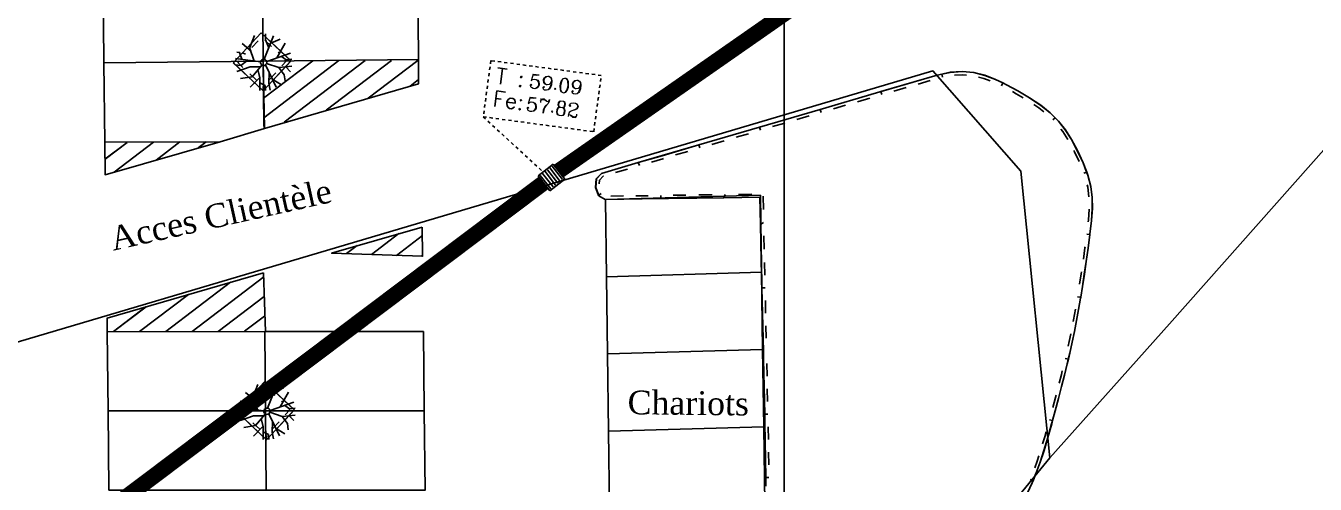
# Model space of a CAD drawing. Header units: metres. Extents: x 19 to 585, y 0 to 337.
# Drawn here: x 466.29 to 507.08, y 144.97 to 159.45 of the extents above; entities that cross this region are included whole.
import ezdxf

# ---------------------------------------------------------------- set-up
doc = ezdxf.new("R2010")
doc.units = ezdxf.units.M
doc.header["$LTSCALE"] = 0.01
doc.linetypes.add('FANTOME', pattern=[2.5, 1.25, -0.25, 0.25, -0.25, 0.25, -0.25])
doc.layers.add('CONTOURS', color=10, linetype='Continuous', plot=False)
doc.layers.add('CONTOURS3', color=40, linetype='Continuous', plot=False)
for name, color, linetype in [('PARCELLES', 240, 'Continuous'), ('PARKINGS', 4, 'Continuous'), ('RESEAUX-EU-EP', 131, 'FANTOME'), ('Tempo_Doublon_Point', 7, 'Continuous'), ('TEXTES', 6, 'Continuous'), ('VEGETATION', 70, 'Continuous'), ('VOIRIES', 7, 'Continuous'), ('VOIRIES_temp', 7, 'Continuous')]:
    doc.layers.add(name, color=color, linetype=linetype)
doc.styles.add('1', font='times.ttf')
doc.styles.add('11185$0$ROMANC', font='ROMANC')
doc.styles.add('29', font='romans__.ttf')

# ---------------------------------------------------------------- blocks, each defined once
blk = doc.blocks.new('*X42')
at = {"color": 0}
for p, q in [((721377.599, 146649.008), (721377.279, 146649.328)), ((721377.565, 146648.335), (721377.379, 146648.521)), ((721377.531, 146647.661), (721377.479, 146647.714)), ((721362.479, 146646.45), (721361.858, 146647.071)), ((721362.599, 146645.624), (721361.492, 146646.73)), ((721362.718, 146644.797), (721362.05, 146645.465)), ((721362.837, 146643.971), (721362.607, 146644.201)), ((721377.285, 146642.958), (721376.254, 146643.989)), ((721377.32, 146643.63), (721376.79, 146644.16)), ((721377.249, 146642.287), (721375.959, 146643.577)), ((721377.214, 146641.615), (721375.665, 146643.164)), ((721365.945, 146640.156), (721363.833, 146642.268)), ((721365.83, 146640.978), (721364.445, 146642.363)), ((721377.178, 146640.944), (721375.601, 146642.521)), ((721366.06, 146639.334), (721363.782, 146641.612)), ((721377.142, 146640.272), (721375.722, 146641.692)), ((721377.107, 146639.601), (721375.844, 146640.864)), ((721366.175, 146638.512), (721364.339, 146640.348)), ((721376.816, 146639.184), (721375.965, 146640.035)), ((721360.232, 146638.798), (721359.934, 146639.096)), ((721366.29, 146637.69), (721364.895, 146639.084)), ((721376.201, 146639.092), (721376.087, 146639.206)), ((721360.785, 146637.537), (721360.014, 146638.309)), ((721365.691, 146637.581), (721365.452, 146637.821)), ((721360.822, 146636.793), (721360.094, 146637.522)), ((721360.208, 146636.701), (721360.174, 146636.734)), ((721376.659, 146631.563), (721375.323, 146632.9)), ((721376.697, 146632.233), (721375.932, 146632.997)), ((721376.734, 146632.902), (721376.542, 146633.094)), ((721370.444, 146631.414), (721369.781, 146632.077)), ((721376.621, 146630.894), (721375.388, 146632.127)), ((721370.649, 146629.795), (721368.551, 146631.893)), ((721370.547, 146630.604), (721369.166, 146631.985)), ((721376.583, 146630.225), (721375.487, 146631.321)), ((721370.751, 146628.986), (721368.654, 146631.083)), ((721376.545, 146629.555), (721375.586, 146630.515)), ((721370.853, 146628.177), (721369.229, 146629.801)), ((721376.508, 146628.886), (721375.685, 146629.709)), ((721376.47, 146628.217), (721375.784, 146628.903)), ((721370.955, 146627.367), (721369.804, 146628.518)), ((721375.937, 146628.043), (721375.883, 146628.097)), ((721370.559, 146627.057), (721370.38, 146627.236))]:
    blk.add_line(p, q, dxfattribs=at)
blk = doc.blocks.new('*X41')
at = {"color": 0}
for p, q in [((721357.418, 146645.147), (721356.495, 146646.071)), ((721357.979, 146643.879), (721356.609, 146645.249)), ((721358.541, 146642.61), (721356.724, 146644.427)), ((721358.851, 146641.593), (721356.838, 146643.606)), ((721358.24, 146641.497), (721356.953, 146642.784)), ((721357.629, 146641.401), (721357.067, 146641.962))]:
    blk.add_line(p, q, dxfattribs=at)
blk = doc.blocks.new('11185$0$ARBRE_3-11', base_point=(100, 100))
for p, q in [((50, 130), (39, 165)), ((60, 180), (80, 140)), ((80, 170), (80, 188)), ((100, 150), (80, 170)), ((100, 190), (100, 110)), ((100, 170), (120, 180)), ((120, 179), (120, 188)), ((130, 144), (150, 175)), ((50, 106), (16, 131)), ((50, 130), (90, 104)), ((80, 140), (84, 109)), ((100, 130), (140, 150)), ((140, 149), (180, 140)), ((50, 105), (10, 100)), ((28, 85), (12, 82)), ((34, 103), (28, 85)), ((28, 50), (93, 93)), ((75, 115), (50, 105)), ((90, 50), (98, 90)), ((104, 90), (140, 20)), ((187, 80), (110, 100)), ((147, 90), (171, 104)), ((163, 86), (180, 58)), ((170, 104), (190, 106)), ((37, 75), (16, 68)), ((70, 78), (37, 75)), ((50, 64), (37, 34)), ((90, 50), (70, 30)), ((90, 49), (100, 10)), ((126, 46), (117, 30)), ((120, 60), (169, 41)), ((70, 30), (51, 25)), ((95, 28), (82, 12)), ((117, 30), (122, 13))]:
    blk.add_line(p, q)
for start, end in [(90, 270), (270, 90)]:
    blk.add_arc((100, 100), 10, start, end)

msp = doc.modelspace()

# ---------------------------------------------------------------- linework, layer by layer
at = {"layer": 'CONTOURS'}
msp.add_lwpolyline([(341.639, 173.882), (356.348, 173.882), (356.348, 184.183), (387.119, 184.183), (476.155, 172.831), (475.992, 168.614), (490.278, 167.803), (490.278, 138.125), (454.624, 119.148), (435.114, 119.21), (434.5, 145.519), (417.707, 145.314), (417.912, 120.848), (380.916, 123.165), (375.615, 92.26), (310.379, 94.419)], dxfattribs=at)
at = {"layer": 'CONTOURS3'}
msp.add_lwpolyline([(341.639, 173.882), (356.348, 173.882), (356.348, 184.183), (387.119, 184.183), (476.155, 172.831), (475.992, 168.614), (490.278, 167.803), (490.278, 138.125), (454.624, 119.148), (435.114, 119.21), (434.5, 145.519), (417.707, 145.314), (417.912, 120.848), (380.916, 123.165), (375.615, 92.26), (310.379, 94.419)], dxfattribs=at)
at = {"layer": 'PARCELLES'}
msp.add_lwpolyline([(431.239, 76.064), (437.23, 80.114), (441.607, 83.469), (445.346, 86.48), (452.005, 92.329), (454.868, 94.956), (460.209, 100.29), (469.197, 110.146), (469.802, 110.814), (470.05, 111.087), (463.381, 117.661), (446.531, 120.622), (446.071, 143.552), (494.987, 158.024), (497.771, 154.857), (498.69, 145.796), (502.474, 150.031), (515.31, 164.501)], dxfattribs=at)
msp.add_lwpolyline([(494.561, 140.763), (498.69, 145.796), (497.771, 154.857), (494.987, 158.024), (446.071, 143.552), (446.531, 120.622), (463.381, 117.661), (470.05, 111.087), (471.403, 112.579)], close=True, dxfattribs=at)
at = {"layer": 'PARKINGS'}
for points in [[(473.774, 160.809), (468.734, 160.759), (468.76, 158.287), (473.795, 158.337)], [(478.69, 160.857), (473.774, 160.809), (473.795, 158.337), (478.71, 158.385)], [(468.76, 158.287), (473.795, 158.337), (473.813, 156.303), (473.84, 156.209), (472.432, 155.79), (468.786, 155.778)], [(489.533, 154.105), (484.624, 153.966), (484.658, 151.523), (489.567, 151.662)], [(489.567, 151.662), (484.658, 151.523), (484.692, 149.083), (489.601, 149.222)], [(473.85, 149.787), (468.866, 149.786), (468.892, 147.283), (473.87, 147.284)], [(478.868, 149.788), (473.85, 149.787), (473.87, 147.284), (478.896, 147.284)], [(489.601, 149.222), (484.692, 149.083), (484.726, 146.643), (489.635, 146.782)], [(473.87, 147.284), (468.892, 147.283), (468.918, 144.779), (473.89, 144.78)], [(478.896, 147.284), (473.87, 147.284), (473.89, 144.78), (478.924, 144.781)], [(489.635, 146.782), (484.726, 146.643), (484.76, 144.203), (489.669, 144.342)]]:
    msp.add_lwpolyline(points, close=True, dxfattribs=at)
at = {"layer": 'RESEAUX-EU-EP', "const_width": 0.5, "flags": 128}
for points in [[(483.147, 154.862), (506.574, 171.18)], [(459.095, 136.771), (482.666, 154.487)]]:
    msp.add_lwpolyline(points, dxfattribs=at)
at = {"layer": 'RESEAUX-EU-EP'}
msp.add_lwpolyline([(480.762, 156.576), (484.255, 156.105), (484.495, 157.882), (481.001, 158.353)], close=True, dxfattribs=at)
at = {"layer": 'RESEAUX-EU-EP', "flags": 128}
msp.add_lwpolyline([(480.762, 156.576), (482.66, 154.826)], dxfattribs=at)
at = {"layer": 'Tempo_Doublon_Point'}
msp.add_lwpolyline([(431.239, 76.064), (437.23, 80.114), (441.607, 83.469), (445.346, 86.48), (452.005, 92.329), (454.868, 94.956), (460.209, 100.29), (469.197, 110.146), (469.802, 110.814), (470.05, 111.087), (463.381, 117.661), (446.531, 120.622), (446.071, 143.552), (494.987, 158.024), (497.771, 154.857), (498.69, 145.796), (502.474, 150.031), (515.31, 164.501)], dxfattribs=at)
msp.add_lwpolyline([(494.561, 140.763), (498.69, 145.796), (497.771, 154.857), (494.987, 158.024), (446.071, 143.552), (446.531, 120.622), (463.381, 117.661), (470.05, 111.087), (471.403, 112.579)], close=True, dxfattribs=at)
at = {"layer": 'VOIRIES', "flags": 128}
for points in [[(473.142, 158.597), (473.738, 159.231)], [(473.143, 158.596), (473.738, 159.229)], [(473.144, 158.596), (473.738, 159.228)], [(473.738, 159.231), (474.363, 158.644)], [(473.738, 159.229), (474.362, 158.643)], [(473.738, 159.228), (474.361, 158.643)], [(473.439, 158.767), (473.638, 158.98)], [(473.845, 158.994), (474.058, 158.793)], [(472.852, 158.287), (473.142, 158.597)], [(472.853, 158.287), (473.143, 158.596)], [(472.855, 158.287), (473.144, 158.596)], [(472.993, 158.292), (473.039, 158.34)], [(473.239, 158.554), (473.142, 158.597)], [(474.676, 158.346), (473.802, 157.398)], [(474.679, 158.345), (473.802, 157.395)], [(474.678, 158.345), (473.802, 157.397)], [(474.271, 158.593), (474.363, 158.644)], [(474.361, 158.643), (474.676, 158.346)], [(474.362, 158.643), (474.678, 158.345)], [(474.363, 158.644), (474.679, 158.345)], [(474.538, 158.34), (474.392, 158.182)], [(474.484, 158.392), (474.538, 158.34)], [(473.802, 157.395), (472.852, 158.287)], [(473.802, 157.397), (472.853, 158.287)], [(473.802, 157.398), (472.855, 158.287)], [(473.157, 158.137), (472.993, 158.292)], [(473.583, 157.737), (473.37, 157.937)], [(474.194, 157.966), (473.995, 157.752)], [(495.121, 157.891), (495.268, 157.923)], [(495.121, 157.89), (495.268, 157.922)], [(495.122, 157.892), (495.267, 157.924)], [(495.267, 157.924), (495.534, 157.982)], [(495.288, 157.826), (495.267, 157.924)], [(495.268, 157.923), (495.534, 157.981)], [(495.268, 157.922), (495.534, 157.98)], [(495.534, 157.982), (495.917, 158.007)], [(495.534, 157.981), (495.918, 158.006)], [(495.534, 157.98), (495.918, 158.005)], [(495.669, 157.891), (495.917, 157.906)], [(495.917, 158.007), (496.28, 157.974)], [(495.917, 157.906), (496.052, 157.894)], [(495.918, 158.006), (496.28, 157.973)], [(495.918, 158.005), (496.28, 157.972)], [(496.28, 157.974), (496.63, 157.888)], [(496.28, 157.973), (496.63, 157.887)], [(496.28, 157.972), (496.63, 157.886)], [(473.797, 157.537), (473.802, 157.395)], [(493.345, 157.373), (495.122, 157.892)], [(493.345, 157.372), (495.121, 157.891)], [(493.346, 157.371), (495.121, 157.89)], [(493.756, 157.389), (494.14, 157.501)], [(494.523, 157.613), (494.906, 157.724)], [(496.431, 157.834), (496.601, 157.792)], [(496.601, 157.792), (496.799, 157.717)], [(496.63, 157.888), (496.973, 157.758)], [(496.63, 157.887), (496.973, 157.757)], [(496.63, 157.886), (496.972, 157.756)], [(496.972, 157.756), (497.198, 157.647)], [(496.973, 157.758), (497.2, 157.649)], [(496.973, 157.757), (497.2, 157.648)], [(497.156, 157.559), (497.2, 157.649)], [(497.198, 157.647), (497.318, 157.589)], [(497.2, 157.649), (497.319, 157.591)], [(497.2, 157.648), (497.318, 157.59)], [(497.318, 157.59), (497.674, 157.393)], [(497.318, 157.589), (497.673, 157.392)], [(497.319, 157.591), (497.675, 157.394)], [(491.426, 156.812), (493.201, 157.331)], [(491.426, 156.811), (493.202, 157.33)], [(491.426, 156.81), (493.202, 157.329)], [(492.605, 157.053), (492.99, 157.165)], [(493.201, 157.331), (493.345, 157.373)], [(493.202, 157.33), (493.345, 157.372)], [(493.202, 157.329), (493.346, 157.371)], [(493.373, 157.276), (493.345, 157.373)], [(497.504, 157.374), (497.624, 157.307)], [(497.624, 157.307), (497.848, 157.175)], [(497.673, 157.392), (498.046, 157.171)], [(497.674, 157.393), (498.047, 157.172)], [(497.675, 157.394), (498.047, 157.173)], [(498.046, 157.171), (498.402, 156.938)], [(498.047, 157.173), (498.403, 156.94)], [(498.047, 157.172), (498.403, 156.939)], [(489.505, 156.252), (491.426, 156.812)], [(489.506, 156.25), (491.426, 156.811)], [(489.506, 156.249), (491.426, 156.81)], [(491.453, 156.716), (491.426, 156.812)], [(491.838, 156.829), (492.221, 156.941)], [(498.181, 156.966), (498.344, 156.859)], [(498.344, 156.859), (498.498, 156.736)], [(498.402, 156.938), (498.702, 156.697)], [(498.403, 156.94), (498.703, 156.699)], [(498.403, 156.939), (498.703, 156.698)], [(498.702, 156.697), (498.856, 156.544)], [(498.703, 156.699), (498.857, 156.546)], [(498.703, 156.698), (498.856, 156.545)], [(489.917, 156.267), (490.302, 156.379)], [(490.686, 156.491), (491.069, 156.603)], [(498.786, 156.476), (498.857, 156.546)], [(498.856, 156.545), (498.958, 156.442)], [(498.856, 156.544), (498.957, 156.442)], [(498.857, 156.546), (498.959, 156.443)], [(498.957, 156.442), (499.177, 156.164)], [(498.958, 156.442), (499.178, 156.165)], [(498.959, 156.443), (499.179, 156.166)], [(487.586, 155.691), (489.505, 156.252)], [(487.586, 155.69), (489.506, 156.25)], [(487.587, 155.689), (489.506, 156.249)], [(488.766, 155.93), (489.15, 156.043)], [(489.534, 156.155), (489.505, 156.252)], [(499.038, 156.182), (499.098, 156.107)], [(499.098, 156.107), (499.256, 155.859)], [(499.177, 156.164), (499.375, 155.857)], [(499.178, 156.165), (499.375, 155.857)], [(499.179, 156.166), (499.376, 155.858)], [(499.375, 155.857), (499.559, 155.513)], [(499.375, 155.857), (499.558, 155.512)], [(499.376, 155.858), (499.559, 155.514)], [(486.42, 155.35), (487.586, 155.691)], [(486.421, 155.349), (487.586, 155.69)], [(486.421, 155.348), (487.587, 155.689)], [(486.846, 155.37), (487.23, 155.482)], [(487.614, 155.594), (487.586, 155.691)], [(487.998, 155.706), (488.382, 155.818)], [(499.445, 155.516), (499.47, 155.469)], [(499.47, 155.469), (499.614, 155.16)], [(499.558, 155.512), (499.739, 155.124)], [(499.559, 155.514), (499.74, 155.125)], [(499.559, 155.513), (499.74, 155.124)], [(482.496, 154.713), (482.972, 155.083)], [(482.972, 155.083), (483.342, 154.606)], [(484.501, 154.788), (485.666, 155.129)], [(484.501, 154.789), (485.666, 155.129)], [(484.502, 154.787), (485.667, 155.128)], [(485.666, 155.129), (486.42, 155.35)], [(485.666, 155.129), (486.421, 155.349)], [(485.704, 155.036), (485.666, 155.129)], [(485.667, 155.128), (486.421, 155.348)], [(486.083, 155.147), (486.448, 155.253)], [(486.448, 155.253), (486.462, 155.258)], [(499.739, 155.124), (499.853, 154.828)], [(499.74, 155.125), (499.855, 154.829)], [(499.74, 155.124), (499.854, 154.829)], [(482.866, 154.236), (482.496, 154.713)], [(482.566, 154.726), (482.896, 154.301)], [(482.972, 154.359), (482.64, 154.785)], [(482.716, 154.843), (483.046, 154.418)], [(483.122, 154.476), (482.79, 154.902)], [(482.866, 154.96), (483.196, 154.534)], [(483.272, 154.593), (482.941, 155.018)], [(484.338, 154.621), (484.501, 154.789)], [(484.338, 154.62), (484.501, 154.788)], [(484.339, 154.62), (484.502, 154.787)], [(484.435, 154.576), (484.554, 154.7)], [(484.554, 154.7), (484.568, 154.705)], [(484.946, 154.815), (485.325, 154.926)], [(499.761, 154.796), (499.855, 154.829)], [(499.853, 154.828), (499.89, 154.734)], [(499.854, 154.829), (499.891, 154.734)], [(499.855, 154.829), (499.892, 154.735)], [(499.89, 154.734), (499.983, 154.376)], [(499.891, 154.734), (499.984, 154.375)], [(499.892, 154.735), (499.985, 154.375)], [(483.342, 154.606), (482.866, 154.236)], [(484.316, 154.34), (484.338, 154.621)], [(484.412, 154.088), (484.316, 154.34)], [(484.317, 154.341), (484.338, 154.62)], [(484.413, 154.089), (484.317, 154.341)], [(484.318, 154.341), (484.339, 154.62)], [(484.414, 154.089), (484.318, 154.341)], [(484.425, 154.458), (484.435, 154.576)], [(499.869, 154.424), (499.887, 154.356)], [(499.887, 154.356), (499.927, 154.043)], [(499.983, 154.376), (500.027, 154.028)], [(499.984, 154.375), (500.028, 154.028)], [(499.985, 154.375), (500.029, 154.028)], [(484.493, 154.156), (484.412, 154.088)], [(484.416, 154.079), (484.412, 154.088)], [(484.416, 154.08), (484.413, 154.089)], [(484.417, 154.08), (484.414, 154.089)], [(484.621, 153.967), (484.416, 154.08)], [(484.621, 153.966), (484.416, 154.079)], [(484.621, 153.968), (484.417, 154.08)], [(486.376, 153.993), (484.621, 153.968)], [(486.377, 153.992), (484.621, 153.967)], [(486.377, 153.991), (484.621, 153.966)], [(485.195, 154.074), (484.8, 154.068)], [(485.984, 154.084), (485.59, 154.079)], [(486.62, 153.996), (486.376, 153.993)], [(486.379, 154.09), (486.377, 153.991)], [(486.62, 153.995), (486.377, 153.992)], [(486.62, 153.994), (486.377, 153.991)], [(487.516, 154.008), (486.62, 153.996)], [(487.516, 154.007), (486.62, 153.995)], [(487.516, 154.006), (486.62, 153.994)], [(487.175, 154.102), (486.775, 154.096)], [(488.377, 154.02), (487.516, 154.007)], [(488.378, 154.02), (487.516, 154.008)], [(488.376, 154.019), (487.516, 154.006)], [(487.999, 154.113), (487.578, 154.107)], [(488.418, 154.119), (488.376, 154.019)], [(489.516, 154.034), (488.376, 154.019)], [(489.516, 154.036), (488.377, 154.02)], [(489.517, 154.037), (488.378, 154.02)], [(489.258, 154.131), (488.838, 154.125)], [(489.535, 153.174), (489.516, 154.036)], [(489.535, 153.173), (489.516, 154.034)], [(489.536, 153.174), (489.517, 154.037)], [(489.624, 153.652), (489.615, 154.072)], [(500.027, 154.028), (500.032, 153.675)], [(500.028, 154.028), (500.033, 153.674)], [(500.029, 154.028), (500.034, 153.674)], [(499.932, 153.654), (499.907, 153.305)], [(500.032, 153.675), (500.004, 153.296)], [(500.033, 153.674), (500.005, 153.296)], [(500.034, 153.674), (500.006, 153.295)], [(489.633, 153.232), (489.535, 153.173)], [(489.56, 152.034), (489.535, 153.174)], [(489.559, 152.035), (489.535, 153.173)], [(489.561, 152.034), (489.536, 153.174)], [(499.907, 153.305), (499.902, 153.261)], [(500.004, 153.296), (499.954, 152.872)], [(500.005, 153.296), (499.955, 152.871)], [(500.006, 153.295), (499.956, 152.871)], [(489.651, 152.392), (489.642, 152.813)], [(499.855, 152.867), (499.954, 152.854)], [(499.952, 152.855), (499.896, 152.424)], [(499.953, 152.855), (499.897, 152.424)], [(499.954, 152.854), (499.898, 152.424)], [(499.954, 152.872), (499.952, 152.855)], [(499.955, 152.871), (499.953, 152.855)], [(499.956, 152.871), (499.954, 152.854)], [(499.798, 152.438), (499.749, 152.076)], [(499.803, 152.471), (499.798, 152.438)], [(499.896, 152.424), (499.838, 152.001)], [(499.897, 152.424), (499.839, 152.001)], [(499.898, 152.424), (499.84, 152.001)], [(489.578, 151.174), (489.559, 152.035)], [(489.579, 151.174), (489.56, 152.034)], [(489.58, 151.174), (489.561, 152.034)], [(489.669, 151.576), (489.661, 151.975)], [(499.838, 152.001), (499.779, 151.6)], [(499.839, 152.001), (499.78, 151.6)], [(499.84, 152.001), (499.781, 151.599)], [(499.682, 151.614), (499.631, 151.286)], [(499.692, 151.68), (499.682, 151.614)], [(499.78, 151.6), (499.72, 151.215)], [(499.779, 151.6), (499.72, 151.215)], [(499.781, 151.599), (499.721, 151.215)], [(489.678, 151.176), (489.578, 151.174)], [(489.622, 149.174), (489.578, 151.174)], [(489.623, 149.175), (489.579, 151.174)], [(489.624, 149.175), (489.58, 151.174)], [(499.72, 151.215), (499.664, 150.876)], [(499.72, 151.215), (499.665, 150.875)], [(499.721, 151.215), (499.666, 150.875)], [(489.695, 150.376), (489.687, 150.776)], [(499.567, 150.892), (499.666, 150.875)], [(499.659, 150.846), (499.597, 150.488)], [(499.66, 150.846), (499.598, 150.488)], [(499.661, 150.846), (499.599, 150.488)], [(499.664, 150.876), (499.659, 150.846)], [(499.665, 150.875), (499.66, 150.846)], [(499.666, 150.875), (499.661, 150.846)], [(499.436, 150.158), (499.426, 150.108)], [(499.5, 150.499), (499.436, 150.158)], [(499.597, 150.488), (499.532, 150.14)], [(499.598, 150.488), (499.533, 150.139)], [(499.599, 150.488), (499.534, 150.139)], [(489.713, 149.576), (489.704, 149.976)], [(499.464, 149.796), (499.394, 149.454)], [(499.465, 149.795), (499.395, 149.454)], [(499.466, 149.795), (499.396, 149.454)], [(499.532, 150.14), (499.464, 149.796)], [(499.533, 150.139), (499.465, 149.795)], [(499.534, 150.139), (499.466, 149.795)], [(499.298, 149.475), (499.264, 149.326)], [(499.348, 149.717), (499.298, 149.475)], [(499.394, 149.454), (499.318, 149.112)], [(499.395, 149.454), (499.319, 149.112)], [(499.396, 149.454), (499.32, 149.112)], [(489.628, 148.908), (489.622, 149.174)], [(489.629, 148.907), (489.623, 149.175)], [(489.63, 148.907), (489.624, 149.175)], [(499.177, 148.938), (499.274, 148.915)], [(499.318, 149.112), (499.272, 148.916)], [(499.319, 149.112), (499.273, 148.915)], [(499.32, 149.112), (499.274, 148.915)], [(489.665, 147.175), (489.628, 148.908)], [(489.666, 147.175), (489.629, 148.907)], [(489.667, 147.174), (489.63, 148.907)], [(489.739, 148.377), (489.73, 148.777)], [(499.083, 148.55), (499.056, 148.438)], [(499.237, 148.767), (499.152, 148.414)], [(499.238, 148.767), (499.153, 148.414)], [(499.239, 148.767), (499.154, 148.414)], [(499.272, 148.916), (499.237, 148.767)], [(499.273, 148.915), (499.238, 148.767)], [(499.274, 148.915), (499.239, 148.767)], [(473.247, 147.57), (473.843, 148.204)], [(473.248, 147.569), (473.843, 148.202)], [(473.249, 147.569), (473.843, 148.201)], [(473.843, 148.204), (474.468, 147.616)], [(473.843, 148.202), (474.466, 147.616)], [(473.843, 148.201), (474.465, 147.616)], [(499.056, 148.438), (498.987, 148.162)], [(499.152, 148.414), (499.06, 148.052)], [(499.153, 148.414), (499.061, 148.052)], [(499.154, 148.414), (499.062, 148.052)], [(473.544, 147.739), (473.743, 147.952)], [(473.95, 147.967), (474.163, 147.766)], [(489.758, 147.577), (489.748, 147.977)], [(498.867, 147.702), (498.784, 147.39)], [(498.887, 147.776), (498.867, 147.702)], [(499.06, 148.052), (498.962, 147.676)], [(499.061, 148.052), (498.963, 147.676)], [(499.062, 148.052), (498.964, 147.676)], [(472.956, 147.259), (473.247, 147.57)], [(472.958, 147.26), (473.248, 147.569)], [(472.96, 147.26), (473.249, 147.569)], [(473.097, 147.264), (473.143, 147.313)], [(473.344, 147.526), (473.247, 147.57)], [(474.784, 147.318), (473.907, 146.368)], [(474.781, 147.318), (473.907, 146.371)], [(474.783, 147.318), (473.907, 146.37)], [(474.376, 147.565), (474.468, 147.616)], [(474.465, 147.616), (474.781, 147.318)], [(474.466, 147.616), (474.783, 147.318)], [(474.468, 147.616), (474.784, 147.318)], [(474.643, 147.313), (474.496, 147.154)], [(474.589, 147.365), (474.643, 147.313)], [(498.857, 147.285), (498.773, 146.979)], [(498.858, 147.284), (498.774, 146.978)], [(498.962, 147.676), (498.857, 147.285)], [(498.963, 147.676), (498.858, 147.284)], [(498.964, 147.676), (498.859, 147.284)], [(473.907, 146.368), (472.956, 147.259)], [(473.907, 146.37), (472.958, 147.26)], [(473.907, 146.371), (472.96, 147.26)], [(473.262, 147.11), (473.097, 147.264)], [(473.688, 146.709), (473.475, 146.91)], [(474.299, 146.939), (474.1, 146.725)], [(489.766, 147.177), (489.665, 147.175)], [(489.671, 146.908), (489.665, 147.175)], [(489.672, 146.908), (489.666, 147.175)], [(489.673, 146.908), (489.667, 147.174)], [(489.701, 145.175), (489.671, 146.908)], [(489.702, 145.175), (489.672, 146.908)], [(489.703, 145.175), (489.673, 146.908)], [(498.679, 147.005), (498.775, 146.978)], [(498.773, 146.979), (498.744, 146.874)], [(498.774, 146.978), (498.745, 146.874)], [(498.775, 146.978), (498.746, 146.874)], [(498.859, 147.284), (498.775, 146.978)], [(473.902, 146.51), (473.907, 146.368)], [(489.781, 146.377), (489.773, 146.776)], [(498.572, 146.62), (498.529, 146.467)], [(498.744, 146.874), (498.623, 146.44)], [(498.745, 146.874), (498.624, 146.44)], [(498.746, 146.874), (498.625, 146.44)], [(498.529, 146.467), (498.461, 146.238)], [(498.623, 146.44), (498.502, 146.03)], [(498.624, 146.44), (498.503, 146.03)], [(498.625, 146.44), (498.504, 146.03)], [(489.795, 145.577), (489.788, 145.977)], [(498.288, 145.694), (498.21, 145.485)], [(498.381, 145.662), (498.255, 145.324)], [(498.382, 145.661), (498.256, 145.323)], [(498.383, 145.661), (498.257, 145.323)], [(498.342, 145.858), (498.288, 145.694)], [(498.502, 146.03), (498.381, 145.662)], [(498.503, 146.03), (498.382, 145.661)], [(498.504, 146.03), (498.383, 145.661)], [(498.255, 145.324), (498.155, 145.079)], [(498.256, 145.323), (498.155, 145.078)], [(498.257, 145.323), (498.156, 145.078)], [(489.802, 145.177), (489.701, 145.175)], [(489.705, 144.908), (489.701, 145.175)], [(489.706, 144.908), (489.702, 145.175)], [(489.707, 144.908), (489.703, 145.175)], [(498.125, 145.006), (497.984, 144.698)], [(498.125, 145.006), (497.985, 144.697)], [(498.126, 145.005), (497.986, 144.697)], [(498.064, 145.117), (498.156, 145.078)], [(498.155, 145.079), (498.125, 145.006)], [(498.155, 145.078), (498.125, 145.006)], [(498.156, 145.078), (498.126, 145.005)]]:
    msp.add_lwpolyline(points, dxfattribs=at)
at = {"layer": 'VOIRIES'}
for points in [[(473.795, 158.337), (478.71, 158.385), (478.716, 157.623), (473.84, 156.209)], [(468.786, 155.778), (472.432, 155.79), (468.797, 154.746)], [(478.831, 153.094), (478.842, 152.169), (475.959, 152.265)], [(473.811, 151.646), (473.867, 149.787), (468.866, 149.786), (468.862, 150.218)]]:
    msp.add_lwpolyline(points, close=True, dxfattribs=at)
at = {"layer": 'VOIRIES_temp'}
for p, q in [((473.142, 158.597), (473.738, 159.231)), ((473.143, 158.596), (473.738, 159.229)), ((473.144, 158.596), (473.738, 159.228)), ((473.738, 159.231), (474.363, 158.644)), ((473.738, 159.229), (474.362, 158.643)), ((473.738, 159.228), (474.361, 158.643)), ((473.439, 158.767), (473.638, 158.98)), ((473.845, 158.994), (474.058, 158.793)), ((472.852, 158.287), (473.142, 158.597)), ((472.853, 158.287), (473.143, 158.596)), ((472.855, 158.287), (473.144, 158.596)), ((472.993, 158.292), (473.039, 158.34)), ((473.239, 158.554), (473.142, 158.597)), ((473.795, 158.337), (478.71, 158.385)), ((473.795, 158.337), (473.84, 156.209)), ((474.676, 158.346), (473.802, 157.398)), ((474.679, 158.345), (473.802, 157.395)), ((474.678, 158.345), (473.802, 157.397)), ((474.271, 158.593), (474.363, 158.644)), ((474.361, 158.643), (474.676, 158.346)), ((474.362, 158.643), (474.678, 158.345)), ((474.363, 158.644), (474.679, 158.345)), ((474.538, 158.34), (474.392, 158.182)), ((474.484, 158.392), (474.538, 158.34)), ((478.71, 158.385), (478.716, 157.623)), ((473.802, 157.395), (472.852, 158.287)), ((473.802, 157.397), (472.853, 158.287)), ((473.802, 157.398), (472.855, 158.287)), ((473.157, 158.137), (472.993, 158.292)), ((473.583, 157.737), (473.37, 157.937)), ((474.194, 157.966), (473.995, 157.752)), ((495.121, 157.891), (495.268, 157.923)), ((495.121, 157.89), (495.268, 157.922)), ((495.122, 157.892), (495.267, 157.924)), ((495.267, 157.924), (495.534, 157.982)), ((495.288, 157.826), (495.267, 157.924)), ((495.268, 157.923), (495.534, 157.981)), ((495.268, 157.922), (495.534, 157.98)), ((495.534, 157.982), (495.917, 158.007)), ((495.534, 157.981), (495.918, 158.006)), ((495.534, 157.98), (495.918, 158.005)), ((495.669, 157.891), (495.917, 157.906)), ((495.917, 158.007), (496.28, 157.974)), ((495.917, 157.906), (496.052, 157.894)), ((495.918, 158.006), (496.28, 157.973)), ((495.918, 158.005), (496.28, 157.972)), ((496.28, 157.974), (496.63, 157.888)), ((496.28, 157.973), (496.63, 157.887)), ((496.28, 157.972), (496.63, 157.886)), ((473.797, 157.537), (473.802, 157.395)), ((478.716, 157.623), (473.84, 156.209)), ((493.345, 157.373), (495.122, 157.892)), ((493.345, 157.372), (495.121, 157.891)), ((493.346, 157.371), (495.121, 157.89)), ((493.756, 157.389), (494.14, 157.501)), ((494.523, 157.613), (494.906, 157.724)), ((496.431, 157.834), (496.601, 157.792)), ((496.601, 157.792), (496.799, 157.717)), ((496.63, 157.888), (496.973, 157.758)), ((496.63, 157.887), (496.973, 157.757)), ((496.63, 157.886), (496.972, 157.756)), ((496.972, 157.756), (497.198, 157.647)), ((496.973, 157.758), (497.2, 157.649)), ((496.973, 157.757), (497.2, 157.648)), ((497.156, 157.559), (497.2, 157.649)), ((497.198, 157.647), (497.318, 157.589)), ((497.2, 157.649), (497.319, 157.591)), ((497.2, 157.648), (497.318, 157.59)), ((497.318, 157.59), (497.674, 157.393)), ((497.318, 157.589), (497.673, 157.392)), ((497.319, 157.591), (497.675, 157.394)), ((491.426, 156.812), (493.201, 157.331)), ((491.426, 156.811), (493.202, 157.33)), ((491.426, 156.81), (493.202, 157.329)), ((492.605, 157.053), (492.99, 157.165)), ((493.201, 157.331), (493.345, 157.373)), ((493.202, 157.33), (493.345, 157.372)), ((493.202, 157.329), (493.346, 157.371)), ((493.373, 157.276), (493.345, 157.373)), ((497.504, 157.374), (497.624, 157.307)), ((497.624, 157.307), (497.848, 157.175)), ((497.673, 157.392), (498.046, 157.171)), ((497.674, 157.393), (498.047, 157.172)), ((497.675, 157.394), (498.047, 157.173)), ((498.046, 157.171), (498.402, 156.938)), ((498.047, 157.173), (498.403, 156.94)), ((498.047, 157.172), (498.403, 156.939)), ((489.505, 156.252), (491.426, 156.812)), ((489.506, 156.25), (491.426, 156.811)), ((489.506, 156.249), (491.426, 156.81)), ((491.453, 156.716), (491.426, 156.812)), ((491.838, 156.829), (492.221, 156.941)), ((498.181, 156.966), (498.344, 156.859)), ((498.344, 156.859), (498.498, 156.736)), ((498.402, 156.938), (498.702, 156.697)), ((498.403, 156.94), (498.703, 156.699)), ((498.403, 156.939), (498.703, 156.698)), ((498.702, 156.697), (498.856, 156.544)), ((498.703, 156.699), (498.857, 156.546)), ((498.703, 156.698), (498.856, 156.545)), ((489.917, 156.267), (490.302, 156.379)), ((490.686, 156.491), (491.069, 156.603)), ((498.786, 156.476), (498.857, 156.546)), ((498.856, 156.545), (498.958, 156.442)), ((498.856, 156.544), (498.957, 156.442)), ((498.857, 156.546), (498.959, 156.443)), ((498.957, 156.442), (499.177, 156.164)), ((498.958, 156.442), (499.178, 156.165)), ((498.959, 156.443), (499.179, 156.166)), ((487.586, 155.691), (489.505, 156.252)), ((487.586, 155.69), (489.506, 156.25)), ((487.587, 155.689), (489.506, 156.249)), ((488.766, 155.93), (489.15, 156.043)), ((489.534, 156.155), (489.505, 156.252)), ((499.038, 156.182), (499.098, 156.107)), ((499.098, 156.107), (499.256, 155.859)), ((499.177, 156.164), (499.375, 155.857)), ((499.178, 156.165), (499.375, 155.857)), ((499.179, 156.166), (499.376, 155.858)), ((499.375, 155.857), (499.559, 155.513)), ((499.375, 155.857), (499.558, 155.512)), ((499.376, 155.858), (499.559, 155.514)), ((468.786, 155.778), (472.432, 155.79)), ((468.786, 155.778), (468.797, 154.746)), ((472.432, 155.79), (468.797, 154.746)), ((486.42, 155.35), (487.586, 155.691)), ((486.421, 155.349), (487.586, 155.69)), ((486.421, 155.348), (487.587, 155.689)), ((486.846, 155.37), (487.23, 155.482)), ((487.614, 155.594), (487.586, 155.691)), ((487.998, 155.706), (488.382, 155.818)), ((499.445, 155.516), (499.47, 155.469)), ((499.47, 155.469), (499.614, 155.16)), ((499.558, 155.512), (499.739, 155.124)), ((499.559, 155.514), (499.74, 155.125)), ((499.559, 155.513), (499.74, 155.124)), ((482.496, 154.713), (482.972, 155.083)), ((482.972, 155.083), (483.342, 154.606)), ((484.501, 154.788), (485.666, 155.129)), ((484.501, 154.789), (485.666, 155.129)), ((484.502, 154.787), (485.667, 155.128)), ((485.666, 155.129), (486.42, 155.35)), ((485.666, 155.129), (486.421, 155.349)), ((485.704, 155.036), (485.666, 155.129)), ((485.667, 155.128), (486.421, 155.348)), ((486.083, 155.147), (486.448, 155.253)), ((486.448, 155.253), (486.462, 155.258)), ((499.739, 155.124), (499.853, 154.828)), ((499.74, 155.125), (499.855, 154.829)), ((499.74, 155.124), (499.854, 154.829)), ((482.866, 154.236), (482.496, 154.713)), ((482.566, 154.726), (482.896, 154.301)), ((482.972, 154.359), (482.64, 154.785)), ((482.716, 154.843), (483.046, 154.418)), ((483.122, 154.476), (482.79, 154.902)), ((482.866, 154.96), (483.196, 154.534)), ((483.272, 154.593), (482.941, 155.018)), ((484.338, 154.621), (484.501, 154.789)), ((484.338, 154.62), (484.501, 154.788)), ((484.339, 154.62), (484.502, 154.787)), ((484.435, 154.576), (484.554, 154.7)), ((484.554, 154.7), (484.568, 154.705)), ((484.946, 154.815), (485.325, 154.926)), ((499.761, 154.796), (499.855, 154.829)), ((499.853, 154.828), (499.89, 154.734)), ((499.854, 154.829), (499.891, 154.734)), ((499.855, 154.829), (499.892, 154.735)), ((499.89, 154.734), (499.983, 154.376)), ((499.891, 154.734), (499.984, 154.375)), ((499.892, 154.735), (499.985, 154.375)), ((483.342, 154.606), (482.866, 154.236)), ((484.316, 154.34), (484.338, 154.621)), ((484.412, 154.088), (484.316, 154.34)), ((484.317, 154.341), (484.338, 154.62)), ((484.413, 154.089), (484.317, 154.341)), ((484.318, 154.341), (484.339, 154.62)), ((484.414, 154.089), (484.318, 154.341)), ((484.425, 154.458), (484.435, 154.576)), ((499.869, 154.424), (499.887, 154.356)), ((499.887, 154.356), (499.927, 154.043)), ((499.983, 154.376), (500.027, 154.028)), ((499.984, 154.375), (500.028, 154.028)), ((499.985, 154.375), (500.029, 154.028)), ((484.493, 154.156), (484.412, 154.088)), ((484.416, 154.079), (484.412, 154.088)), ((484.416, 154.08), (484.413, 154.089)), ((484.417, 154.08), (484.414, 154.089)), ((484.621, 153.967), (484.416, 154.08)), ((484.621, 153.966), (484.416, 154.079)), ((484.621, 153.968), (484.417, 154.08)), ((486.376, 153.993), (484.621, 153.968)), ((486.377, 153.992), (484.621, 153.967)), ((486.377, 153.991), (484.621, 153.966)), ((485.195, 154.074), (484.8, 154.068)), ((485.984, 154.084), (485.59, 154.079)), ((486.62, 153.996), (486.376, 153.993)), ((486.379, 154.09), (486.377, 153.991)), ((486.62, 153.995), (486.377, 153.992)), ((486.62, 153.994), (486.377, 153.991)), ((487.516, 154.008), (486.62, 153.996)), ((487.516, 154.007), (486.62, 153.995)), ((487.516, 154.006), (486.62, 153.994)), ((487.175, 154.102), (486.775, 154.096)), ((488.377, 154.02), (487.516, 154.007)), ((488.378, 154.02), (487.516, 154.008)), ((488.376, 154.019), (487.516, 154.006)), ((487.999, 154.113), (487.578, 154.107)), ((488.418, 154.119), (488.376, 154.019)), ((489.516, 154.034), (488.376, 154.019)), ((489.516, 154.036), (488.377, 154.02)), ((489.517, 154.037), (488.378, 154.02)), ((489.258, 154.131), (488.838, 154.125)), ((489.535, 153.174), (489.516, 154.036)), ((489.535, 153.173), (489.516, 154.034)), ((489.536, 153.174), (489.517, 154.037)), ((489.624, 153.652), (489.615, 154.072)), ((500.027, 154.028), (500.032, 153.675)), ((500.028, 154.028), (500.033, 153.674)), ((500.029, 154.028), (500.034, 153.674)), ((499.932, 153.654), (499.907, 153.305)), ((500.032, 153.675), (500.004, 153.296)), ((500.033, 153.674), (500.005, 153.296)), ((500.034, 153.674), (500.006, 153.295)), ((478.831, 153.094), (475.959, 152.265)), ((478.831, 153.094), (478.842, 152.169)), ((489.633, 153.232), (489.535, 153.173)), ((489.56, 152.034), (489.535, 153.174)), ((489.559, 152.035), (489.535, 153.173)), ((489.561, 152.034), (489.536, 153.174)), ((499.907, 153.305), (499.902, 153.261)), ((500.004, 153.296), (499.954, 152.872)), ((500.005, 153.296), (499.955, 152.871)), ((500.006, 153.295), (499.956, 152.871)), ((489.651, 152.392), (489.642, 152.813)), ((499.855, 152.867), (499.954, 152.854)), ((499.952, 152.855), (499.896, 152.424)), ((499.953, 152.855), (499.897, 152.424)), ((499.954, 152.854), (499.898, 152.424)), ((499.954, 152.872), (499.952, 152.855)), ((499.955, 152.871), (499.953, 152.855)), ((499.956, 152.871), (499.954, 152.854)), ((478.842, 152.169), (475.959, 152.265)), ((499.798, 152.438), (499.749, 152.076)), ((499.803, 152.471), (499.798, 152.438)), ((499.896, 152.424), (499.838, 152.001)), ((499.897, 152.424), (499.839, 152.001)), ((499.898, 152.424), (499.84, 152.001)), ((489.578, 151.174), (489.559, 152.035)), ((489.579, 151.174), (489.56, 152.034)), ((489.58, 151.174), (489.561, 152.034)), ((489.669, 151.576), (489.661, 151.975)), ((499.838, 152.001), (499.779, 151.6)), ((499.839, 152.001), (499.78, 151.6)), ((499.84, 152.001), (499.781, 151.599)), ((473.811, 151.646), (468.862, 150.218)), ((473.811, 151.646), (473.867, 149.787)), ((499.682, 151.614), (499.631, 151.286)), ((499.692, 151.68), (499.682, 151.614)), ((499.78, 151.6), (499.72, 151.215)), ((499.779, 151.6), (499.72, 151.215)), ((499.781, 151.599), (499.721, 151.215)), ((489.678, 151.176), (489.578, 151.174)), ((489.622, 149.174), (489.578, 151.174)), ((489.623, 149.175), (489.579, 151.174)), ((489.624, 149.175), (489.58, 151.174)), ((499.72, 151.215), (499.664, 150.876)), ((499.72, 151.215), (499.665, 150.875)), ((499.721, 151.215), (499.666, 150.875)), ((489.695, 150.376), (489.687, 150.776)), ((499.567, 150.892), (499.666, 150.875)), ((499.659, 150.846), (499.597, 150.488)), ((499.66, 150.846), (499.598, 150.488)), ((499.661, 150.846), (499.599, 150.488)), ((499.664, 150.876), (499.659, 150.846)), ((499.665, 150.875), (499.66, 150.846)), ((499.666, 150.875), (499.661, 150.846)), ((468.866, 149.786), (468.862, 150.218)), ((499.436, 150.158), (499.426, 150.108)), ((499.5, 150.499), (499.436, 150.158)), ((499.597, 150.488), (499.532, 150.14)), ((499.598, 150.488), (499.533, 150.139)), ((499.599, 150.488), (499.534, 150.139)), ((473.867, 149.787), (468.866, 149.786)), ((489.713, 149.576), (489.704, 149.976)), ((499.464, 149.796), (499.394, 149.454)), ((499.465, 149.795), (499.395, 149.454)), ((499.466, 149.795), (499.396, 149.454)), ((499.532, 150.14), (499.464, 149.796)), ((499.533, 150.139), (499.465, 149.795)), ((499.534, 150.139), (499.466, 149.795)), ((499.298, 149.475), (499.264, 149.326)), ((499.348, 149.717), (499.298, 149.475)), ((499.394, 149.454), (499.318, 149.112)), ((499.395, 149.454), (499.319, 149.112)), ((499.396, 149.454), (499.32, 149.112)), ((489.628, 148.908), (489.622, 149.174)), ((489.629, 148.907), (489.623, 149.175)), ((489.63, 148.907), (489.624, 149.175)), ((499.177, 148.938), (499.274, 148.915)), ((499.318, 149.112), (499.272, 148.916)), ((499.319, 149.112), (499.273, 148.915)), ((499.32, 149.112), (499.274, 148.915)), ((489.665, 147.175), (489.628, 148.908)), ((489.666, 147.175), (489.629, 148.907)), ((489.667, 147.174), (489.63, 148.907)), ((489.739, 148.377), (489.73, 148.777)), ((499.083, 148.55), (499.056, 148.438)), ((499.237, 148.767), (499.152, 148.414)), ((499.238, 148.767), (499.153, 148.414)), ((499.239, 148.767), (499.154, 148.414)), ((499.272, 148.916), (499.237, 148.767)), ((499.273, 148.915), (499.238, 148.767)), ((499.274, 148.915), (499.239, 148.767)), ((473.247, 147.57), (473.843, 148.204)), ((473.248, 147.569), (473.843, 148.202)), ((473.249, 147.569), (473.843, 148.201)), ((473.843, 148.204), (474.468, 147.616)), ((473.843, 148.202), (474.466, 147.616)), ((473.843, 148.201), (474.465, 147.616)), ((499.056, 148.438), (498.987, 148.162)), ((499.152, 148.414), (499.06, 148.052)), ((499.153, 148.414), (499.061, 148.052)), ((499.154, 148.414), (499.062, 148.052)), ((473.544, 147.739), (473.743, 147.952)), ((473.95, 147.967), (474.163, 147.766)), ((489.758, 147.577), (489.748, 147.977)), ((498.867, 147.702), (498.784, 147.39)), ((498.887, 147.776), (498.867, 147.702)), ((499.06, 148.052), (498.962, 147.676)), ((499.061, 148.052), (498.963, 147.676)), ((499.062, 148.052), (498.964, 147.676)), ((472.956, 147.259), (473.247, 147.57)), ((472.958, 147.26), (473.248, 147.569)), ((472.96, 147.26), (473.249, 147.569)), ((473.097, 147.264), (473.143, 147.313)), ((473.344, 147.526), (473.247, 147.57)), ((474.784, 147.318), (473.907, 146.368)), ((474.781, 147.318), (473.907, 146.371)), ((474.783, 147.318), (473.907, 146.37)), ((474.376, 147.565), (474.468, 147.616)), ((474.465, 147.616), (474.781, 147.318)), ((474.466, 147.616), (474.783, 147.318)), ((474.468, 147.616), (474.784, 147.318)), ((474.643, 147.313), (474.496, 147.154)), ((474.589, 147.365), (474.643, 147.313)), ((498.857, 147.285), (498.773, 146.979)), ((498.858, 147.284), (498.774, 146.978)), ((498.962, 147.676), (498.857, 147.285)), ((498.963, 147.676), (498.858, 147.284)), ((498.964, 147.676), (498.859, 147.284)), ((473.907, 146.368), (472.956, 147.259)), ((473.907, 146.37), (472.958, 147.26)), ((473.907, 146.371), (472.96, 147.26)), ((473.262, 147.11), (473.097, 147.264)), ((473.688, 146.709), (473.475, 146.91)), ((474.299, 146.939), (474.1, 146.725)), ((489.766, 147.177), (489.665, 147.175)), ((489.671, 146.908), (489.665, 147.175)), ((489.672, 146.908), (489.666, 147.175)), ((489.673, 146.908), (489.667, 147.174)), ((489.701, 145.175), (489.671, 146.908)), ((489.702, 145.175), (489.672, 146.908)), ((489.703, 145.175), (489.673, 146.908)), ((498.679, 147.005), (498.775, 146.978)), ((498.773, 146.979), (498.744, 146.874)), ((498.774, 146.978), (498.745, 146.874)), ((498.775, 146.978), (498.746, 146.874)), ((498.859, 147.284), (498.775, 146.978)), ((473.902, 146.51), (473.907, 146.368)), ((489.781, 146.377), (489.773, 146.776)), ((498.572, 146.62), (498.529, 146.467)), ((498.744, 146.874), (498.623, 146.44)), ((498.745, 146.874), (498.624, 146.44)), ((498.746, 146.874), (498.625, 146.44)), ((498.529, 146.467), (498.461, 146.238)), ((498.623, 146.44), (498.502, 146.03)), ((498.624, 146.44), (498.503, 146.03)), ((498.625, 146.44), (498.504, 146.03)), ((489.795, 145.577), (489.788, 145.977)), ((498.288, 145.694), (498.21, 145.485)), ((498.381, 145.662), (498.255, 145.324)), ((498.382, 145.661), (498.256, 145.323)), ((498.383, 145.661), (498.257, 145.323)), ((498.342, 145.858), (498.288, 145.694)), ((498.502, 146.03), (498.381, 145.662)), ((498.503, 146.03), (498.382, 145.661)), ((498.504, 146.03), (498.383, 145.661)), ((498.255, 145.324), (498.155, 145.079)), ((498.256, 145.323), (498.155, 145.078)), ((498.257, 145.323), (498.156, 145.078)), ((489.802, 145.177), (489.701, 145.175)), ((489.705, 144.908), (489.701, 145.175)), ((489.706, 144.908), (489.702, 145.175)), ((489.707, 144.908), (489.703, 145.175)), ((498.125, 145.006), (497.984, 144.698)), ((498.125, 145.006), (497.985, 144.697)), ((498.126, 145.005), (497.986, 144.697)), ((498.064, 145.117), (498.156, 145.078)), ((498.155, 145.079), (498.125, 145.006)), ((498.155, 145.078), (498.125, 145.006)), ((498.156, 145.078), (498.126, 145.005))]:
    msp.add_line(p, q, dxfattribs=at)
at = {"layer": 'VOIRIES_temp', "color": 0}
for p, q in [((475.366, 158.348), (473.806, 157.163)), ((476.196, 158.351), (473.818, 156.544)), ((477.026, 158.354), (474.461, 156.405)), ((477.856, 158.357), (475.789, 156.785)), ((478.686, 158.36), (477.116, 157.166)), ((478.713, 157.752), (478.443, 157.547)), ((469.492, 155.768), (468.792, 155.236)), ((470.326, 155.774), (469.08, 154.827)), ((471.161, 155.781), (470.409, 155.209)), ((471.996, 155.787), (471.737, 155.591)), ((478.093, 152.885), (477.225, 152.225)), ((478.836, 152.821), (478.016, 152.198)), ((476.77, 152.507), (476.434, 152.252)), ((478.845, 152.2), (478.807, 152.171)), ((473.814, 151.516), (471.547, 149.794)), ((471.431, 150.962), (469.888, 149.789)), ((472.764, 151.347), (470.718, 149.792)), ((470.098, 150.577), (469.059, 149.787)), ((473.826, 150.898), (472.377, 149.797)), ((473.839, 150.28), (473.206, 149.799))]:
    msp.add_line(p, q, dxfattribs=at)

# ---------------------------------------------------------------- block references
at = {"layer": 'VEGETATION', "xscale": 0.01000000000940442, "yscale": 0.01000000000941028, "zscale": 0.01000000000000512, "rotation": 82.23401086028616}
for p in [(473.811, 158.299), (473.916, 147.272)]:
    msp.add_blockref('11185$0$ARBRE_3-11', p, dxfattribs=at)
at = {"layer": 'VOIRIES', "rotation": 82.23401085844482}
for name in ['*X42', '*X41']:
    msp.add_blockref(name, (48295.069, -734406.498), dxfattribs=at)

# ---------------------------------------------------------------- texts
at = {"layer": 'RESEAUX-EU-EP'}
for s, height, style, p in [('T :', 0.5, '29', (481.136, 157.634)), ('59.09', 0.45, '11185$0$ROMANC', (482.185, 157.491)), ('Fe:', 0.5, '29', (481.039, 156.912)), ('57.82', 0.45, '11185$0$ROMANC', (482.088, 156.769))]:
    msp.add_text(s, height=height, rotation=352.3214, dxfattribs=dict(at, style=style)).set_placement(p)
at = {"layer": 'TEXTES', "style": '1'}
for s, rotation, p in [('Acces Clientèle', 12.5195, (469.051, 152.343)), ('Chariots', 359.3722, (485.324, 147.179))]:
    msp.add_text(s, height=0.75, rotation=rotation, dxfattribs=at).set_placement(p)

doc.saveas('drawing.dxf')
